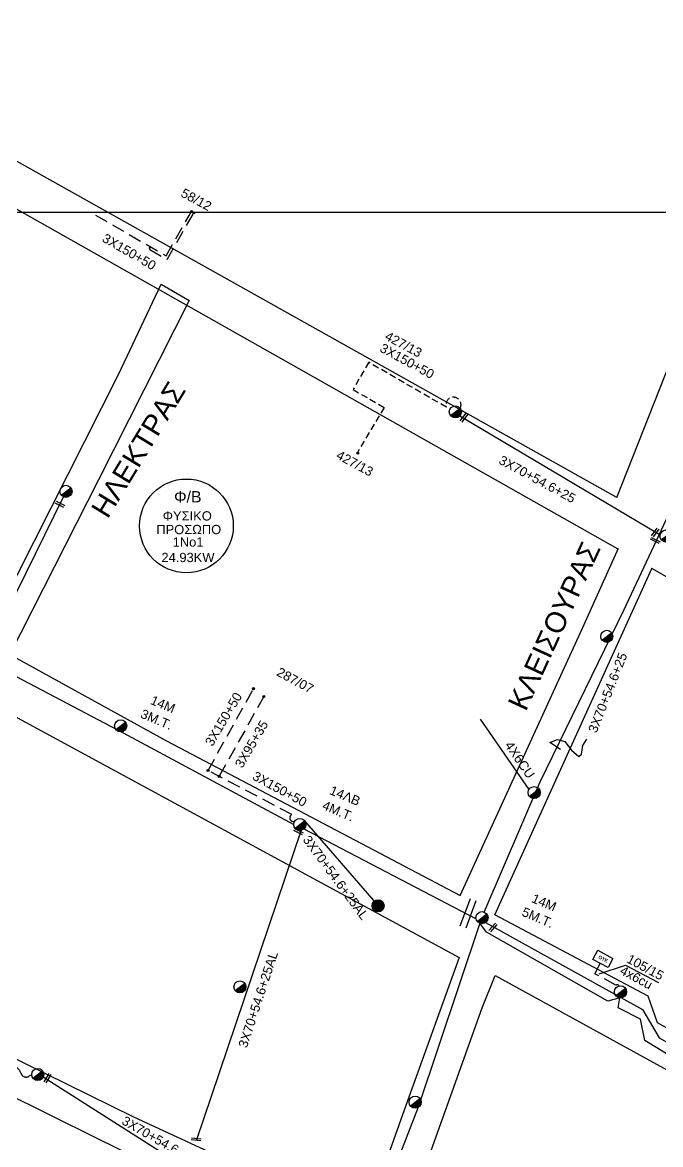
# Model space of a CAD drawing. Header units: millimetres. Extents: x 6950 to 9601, y 853 to 1951.
# Drawn here: x 8280.8 to 8405.1, y 1732.5 to 1951.1 of the extents above; entities that cross this region are included whole.
import ezdxf
from ezdxf.enums import TextEntityAlignment as Align

# ---------------------------------------------------------------- set-up
doc = ezdxf.new("R2010")
doc.units = ezdxf.units.MM
doc.linetypes.add('DASHED', pattern=[19.05, 12.7, -6.35])
for name, color, linetype in [('Pillar OTE', 7, 'Continuous'), ('Άγνωστα', 7, 'Continuous'), ('Επιγραφές - Σχήματα', 7, 'Continuous'), ('Καλώδια ΧΤ   3x150AL+50CU', 7, 'DASHED'), ('Καλώδια ΧΤ   3x150AL+50XLPE', 7, 'DASHED'), ('Καλώδια ΧΤ   4x6CU', 7, 'DASHED'), ('Μηχανική τομή', 7, 'Continuous'), ('Στύλος Ξύλινος', 7, 'Continuous'), ('Στύλος Ξύλινος @ 1', 7, 'Continuous'), ('Στύλος ΦΜ', 7, 'Continuous'), ('Στύλος ΦΜ @ 1', 7, 'Continuous'), ('Συνδέσεις', 7, 'Continuous'), ('Συνεστραμμένα ΧΤ   3x70+54.6+25 AL', 7, 'SYN_LINE'), ('Τομή', 7, 'Continuous'), ('Υπόβαθρο ΔΕΗ', 7, 'Continuous'), ('Υπόγεια καλώδια Παροχών ΧΤ   4x50AL', 7, 'DASHED'), ('Υπόγεια καλώδια Παροχών ΧΤ   4x6', 7, 'DASHED')]:
    doc.layers.add(name, color=color, linetype=linetype)
doc.styles.add('ar', font='ARIAL.TTF')
doc.styles.add('arial', font='ARIAL.TTF')
doc.styles.get("Standard").update_dxf_attribs({"font": 'ARIAL.TTF'})
doc.linetypes.add('SYN_LINE', pattern='A,0.5,-0.0001,["/\\/\\/\\/",Standard,S=0.1,R=0,X=0,Y=-0.05],-0.25', length=0.7501)
doc.dimstyles.new('ISO-25', dxfattribs={"dimtxt": 2.5, "dimasz": 2.5, "dimexe": 1.25, "dimexo": 0.625, "dimtad": 1, "dimtxsty": 'Standard', "dimcen": 2.5, "dimadec": 0, "dimazin": 0, "dimtfac": 1, "dimtmove": 0, "dimatfit": 3, "dimfxl": 1, "dimarcsym": 0})

# ---------------------------------------------------------------- blocks, each defined once
blk = doc.blocks.new('ΤΟΜΗ')
at = {"layer": 'Τομή', "ltscale": 40}
for p, q in [((-5.68, 0), (5.68, 0)), ((5.68, -2.33), (-5.68, -2.33))]:
    blk.add_line(p, q, dxfattribs=at)
blk = doc.blocks.new('ΜΗΧΑΝΙΚΗ ΤΟΜΗ')
at = {"layer": 'Μηχανική τομή', "ltscale": 40}
for p, q in [((-1.89, 0.78), (1.89, 0.78)), ((1.89, 0), (-1.89, 0))]:
    blk.add_line(p, q, dxfattribs=at)
blk = doc.blocks.new('ΥΠΑΡΧΩΝ ΤΣΙΜΕΝΤΕΝΙΟΣ ΣΤΥΛΟΣ')
at = {"layer": 'Στύλος ΦΜ'}
blk.add_hatch(color=7, dxfattribs=at).paths.add_polyline_path([(-1.29, -2.28, 0.574793), (2.62, 0, 0.268822), (1.3, 2.27)])
at = {"layer": 'Στύλος ΦΜ', "color": 7}
blk.add_line((-1.29, -2.28), (1.3, 2.27), dxfattribs=at)
blk.add_circle((0, 0), 2.62, dxfattribs=at)
at = {"layer": 'Στύλος ΦΜ', "flags": 4}
for tag, p in [('ΑΡΙΘΜΟΣ', (-4.68, 8.05)), ('ΤΥΠΟΣ', (-4.91, 3.03))]:
    blk.add_attdef(tag, p, '', height=4, dxfattribs=at)
blk = doc.blocks.new('ΥΠΑΡΧΩΝ ΞΥΛΙΝΟΣ ΣΤΥΛΟΣ')
at = {"layer": 'Στύλος Ξύλινος'}
h = blk.add_hatch(color=7, dxfattribs=at)
h.paths.add_polyline_path([(-2.62, 0, 0.270008), (-1.29, -2.28), (1.3, 2.27, 0.576266)])
h.paths.add_polyline_path([(-1.29, -2.28, 0.574793), (2.62, 0, 0.268822), (1.3, 2.27)])
at = {"layer": 'Στύλος Ξύλινος', "color": 7}
blk.add_line((-1.29, -2.28), (1.3, 2.27), dxfattribs=at)
blk.add_circle((0, 0), 2.62, dxfattribs=at)
at = {"layer": 'Στύλος Ξύλινος', "flags": 4}
for tag, p in [('ΑΡΙΘΜΟΣ', (-4.91, 8.6)), ('ΤΥΠΟΣ', (-4.85, 3.39))]:
    blk.add_attdef(tag, p, '', height=4, dxfattribs=at)
blk = doc.blocks.new('_ΣΥΝΔΕΣΗ')
at = {"layer": 'Συνδέσεις', "linetype": 'SYN_LINE', "ltscale": 40}
blk.add_hatch(color=256, dxfattribs=at).paths.add_polyline_path([(0.5, -0.01, 1), (-0.5, -0.01, 1)])
at = {"layer": 'Συνδέσεις'}
blk.add_circle((0, -0.01), 0.5, dxfattribs=at)
blk = doc.blocks.new('PILLAR ΟΤΕ')
at = {"layer": 'Pillar OTE', "ltscale": 40}
blk.add_lwpolyline([(-3.31, 2.02), (3.39, 2.02), (3.39, -1.99), (-3.31, -1.99)], close=True, dxfattribs=at)
at = {"layer": 'Pillar OTE', "insert": (-1.81, 0.71), "char_height": 1.3575, "width": 109.961, "attachment_point": 1}
blk.add_mtext('{\\fArial|b1|i0|c161|p34;OTE}', dxfattribs=at)

msp = doc.modelspace()

# ---------------------------------------------------------------- hatches: boundary and pattern name
at = {"layer": 'Pillar OTE', "ltscale": 40}
h = msp.add_hatch(color=256, dxfattribs=at)
h.dxf.hatch_style = 1
h.paths.add_polyline_path([(8305.58, 1907.47), (8305.54, 1907.05), (8305.89, 1907.29)])

# ---------------------------------------------------------------- linework, layer by layer
msp.add_lwpolyline([(8305.89, 1907.29), (8305.54, 1907.05), (8305.58, 1907.47), (8305.89, 1907.29)], dxfattribs=at)
at = {"layer": 'Άγνωστα', "color": 2, "linetype": 'DASHED', "ltscale": 0.2}
for points in [[(8316.93, 1805.4), (8325.79, 1821.31)], [(8327.79, 1819.78), (8319.11, 1804.25)]]:
    msp.add_lwpolyline(points, dxfattribs=at)
msp.add_lwpolyline([(8333.73, 1795.34), (8333.27, 1795.5, -0.620666), (8333.25, 1796.81), (8316.94, 1805.39)], format="xyb", dxfattribs=at)
at = {"layer": 'Άγνωστα', "color": 151, "linetype": 'DASHED', "ltscale": 0.2}
msp.add_lwpolyline([(8282.58, 1746.14), (8282.05, 1745.82, -0.471505), (8280.51, 1746.38, 0.189205), (8279.3, 1747.77), (8268.35, 1752.71), (8275.07, 1767.58)], format="xyb", dxfattribs=at)
at = {"layer": 'Επιγραφές - Σχήματα'}
msp.add_lwpolyline([(6992.76, 898.14), (9488.75, 898.14), (9488.75, 1914.05), (6992.76, 1914.05)], close=True, dxfattribs=at)
at = {"layer": 'Επιγραφές - Σχήματα', "linetype": 'Continuous', "ltscale": 20}
msp.add_lwpolyline([(8385.58, 1809.46), (8383.54, 1810.82), (8385, 1811.4), (8386.46, 1811.01), (8387.72, 1809.36), (8389.18, 1808.1), (8389.66, 1808.59), (8389.95, 1810.24), (8390.73, 1811.5)], dxfattribs=at)
at = {"layer": 'Επιγραφές - Σχήματα', "color": 202}
msp.add_circle((8312.73, 1853.02), 9.13, dxfattribs=at)
at = {"layer": 'Καλώδια ΧΤ   3x150AL+50CU', "color": 7, "linetype": 'Continuous', "ltscale": 0.1}
for p, q in [((8396.58, 1858.55), (8272.46, 1928.03)), ((8455.22, 1814.75), (8403.42, 1844.74))]:
    msp.add_line(p, q, dxfattribs=at)
at = {"layer": 'Καλώδια ΧΤ   3x150AL+50CU', "color": 7, "ltscale": 0.1}
msp.add_line((8403.4, 1844.75), (8403.36, 1844.77), dxfattribs=at)
at = {"layer": 'Καλώδια ΧΤ   3x150AL+50CU', "color": 6, "linetype": 'DASHED', "ltscale": 0.1}
for points in [[(8348.24, 1884.88), (8345.18, 1879.59), (8351.24, 1876.09), (8345.96, 1867.21)], [(8363.36, 1876.13), (8348.24, 1884.88)]]:
    msp.add_lwpolyline(points, dxfattribs=at)
msp.add_arc((8364.75, 1876.6), 1.47, 332.6193, 198.7815, dxfattribs=at)
at = {"layer": 'Καλώδια ΧΤ   3x150AL+50XLPE', "color": 30, "linetype": 'DASHED', "ltscale": 0.2}
msp.add_lwpolyline([(8294.99, 1913.55), (8308.76, 1905.64), (8313.7, 1914.23)], dxfattribs=at)
msp.add_lwpolyline([(8305.54, 1907.05, 0.60804), (8305.63, 1906.84), (8308.95, 1904.93), (8314.15, 1913.97)], format="xyb", dxfattribs=at)
at = {"layer": 'Συνεστραμμένα ΧΤ   3x70+54.6+25 AL', "color": 6, "linetype": 'SYN_LINE', "ltscale": 20}
msp.add_line((8404.83, 1851.33), (8365.97, 1874.36), dxfattribs=at)
for points in [[(8370.76, 1777.8), (8381.66, 1803.18), (8398.01, 1836.72), (8408.63, 1859.47), (8424.63, 1899.66)], [(8379.47, 1801.69), (8370.04, 1815.38), (8370.04, 1815.38)], [(8370.99, 1775.76), (8401.59, 1758.86), (8404.84, 1753.29), (8424.43, 1742.21)]]:
    msp.add_lwpolyline(points, dxfattribs=at)
at = {"layer": 'Συνεστραμμένα ΧΤ   3x70+54.6+25 AL', "color": 2, "linetype": 'SYN_LINE', "ltscale": 20}
for points in [[(8274.14, 1829.06), (8288.8, 1858.65)], [(8231.52, 1851.8), (8253.61, 1838.22), (8278.45, 1824.28), (8300.41, 1812.73), (8333.64, 1794.88)], [(8335.58, 1793.99), (8369.15, 1776.46)]]:
    msp.add_lwpolyline(points, dxfattribs=at)
at = {"layer": 'Συνεστραμμένα ΧΤ   3x70+54.6+25 AL', "color": 2, "ltscale": 20}
for points in [[(8335.75, 1795.6), (8349.6, 1779.55)], [(8335.11, 1793.74), (8317.54, 1741.89), (8314.67, 1733.44)]]:
    msp.add_lwpolyline(points, dxfattribs=at)
at = {"layer": 'Συνεστραμμένα ΧΤ   3x70+54.6+25 AL', "color": 151, "linetype": 'SYN_LINE', "ltscale": 15}
msp.add_lwpolyline([(8369.88, 1775.62), (8357.9, 1739.79), (8345.72, 1708.47), (8332.12, 1672.01), (8330.49, 1670.2), (8328.25, 1658.79)], dxfattribs=at)
at = {"layer": 'Συνεστραμμένα ΧΤ   3x70+54.6+25 AL', "color": 151, "linetype": 'SYN_LINE', "ltscale": 20}
for points in [[(8423.91, 1740.24), (8423.91, 1740.24), (8422.48, 1740.25), (8402.02, 1752.78), (8401.16, 1756.94), (8396.84, 1759.17), (8397.13, 1761.11), (8394.81, 1760.49), (8371.17, 1773.89), (8369.88, 1775.62)], [(8284.84, 1745.71), (8313.05, 1727.72), (8315.6, 1725.64), (8345.25, 1711.64)]]:
    msp.add_lwpolyline(points, dxfattribs=at)
at = {"layer": 'Υπόβαθρο ΔΕΗ'}
for points in [[(8396.58, 1858.55), (8433.11, 1951.07), (8433.11, 1951.07), (8433.11, 1951.07)], [(8396.84, 1848.5), (8275.21, 1917.2), (8259.84, 1886.73), (8244.65, 1859.35), (8239.29, 1849.71), (8273.21, 1830.58), (8299.51, 1882.52), (8307.82, 1900.1), (8313.29, 1896.93), (8295.63, 1862), (8278.31, 1827.96), (8308.83, 1811.16), (8350.4, 1789.28), (8366.03, 1781.03), (8390.23, 1833.81), (8396.88, 1848.65)], [(8372.83, 1777.25), (8389.11, 1813.23), (8403.47, 1844.84)], [(8273.89, 1818.83), (8275.23, 1818.08), (8314.17, 1796.98), (8336.62, 1784.83), (8365.86, 1768.99), (8355.49, 1740.16), (8347.26, 1717.18), (8302.38, 1737.95), (8255.37, 1761.06), (8246.48, 1765.38)], [(8454.87, 1814.72), (8455, 1814.64), (8421.05, 1747.01), (8404.51, 1756.24), (8402.69, 1761.4), (8372.83, 1777.25)], [(8210.81, 1775.12), (8238.77, 1761.26), (8267.76, 1747.38), (8295.29, 1733.79), (8328.72, 1717.33), (8344.71, 1709.99), (8336.65, 1687.45), (8332.25, 1674.34), (8299.04, 1689.99), (8268.86, 1703.63), (8218.03, 1727.05), (8196.49, 1736.81), (8210.81, 1775.12)], [(8398.29, 1767.45), (8404.66, 1764.09)], [(8336.51, 1664.17), (8356.5, 1720.47), (8370.37, 1759.18), (8372.89, 1765.47), (8418.87, 1740.23), (8389.26, 1682.02), (8336.51, 1664.17)]]:
    msp.add_lwpolyline(points, dxfattribs=at)
at = {"layer": 'Υπόγεια καλώδια Παροχών ΧΤ   4x6', "color": 6, "linetype": 'DASHED', "ltscale": 0.2}
msp.add_lwpolyline([(8397.04, 1763.43, 0.390451), (8396.41, 1763.6), (8392.27, 1765.8), (8393.32, 1767.79)], format="xyb", dxfattribs=at)

# ---------------------------------------------------------------- block references
at = {"layer": 'Pillar OTE', "xscale": 0.5, "yscale": 0.5, "zscale": 0.5, "rotation": 332.034290166269}
msp.add_blockref('PILLAR ΟΤΕ', (8393.84, 1768.7), dxfattribs=at)
at = {"layer": 'Μηχανική τομή'}
for p, xscale, yscale, zscale, rotation in [((8366.94, 1873.99), 0.4999999999999997, 0.4999999999999997, 0.4999999999999997, 52.89954206638961), ((8288.2, 1857.4), 0.4999999999999997, 0.4999999999999997, 0.4999999999999997, 153.5981061758948), ((8404.2, 1851.61), 0.4999999999999997, 0.4999999999999997, 0.4999999999999997, 52.89954206638961), ((8404.14, 1850.35), 0.4999999999999997, 0.4999999999999997, 0.4999999999999997, 153.5981061758948), ((8334.64, 1793.64), 0.4999999999999997, 0.4999999999999997, 0.4999999999999997, 153.5981061758948), ((8372.58, 1774.69), 0.4999999999999998, 0.4999999999999998, 0.4999999999999998, 48.14200631588049), ((8285.5, 1745.55), 0.4999999999999998, 0.4999999999999998, 0.4999999999999998, 239.889233486939), ((8314.65, 1733.76), 0.4999999999999999, 0.4999999999999999, 0.4999999999999999, 174.8667646448354)]:
    msp.add_blockref('ΜΗΧΑΝΙΚΗ ΤΟΜΗ', p, dxfattribs=dict(at, xscale=xscale, yscale=yscale, zscale=zscale, rotation=rotation))
at = {"layer": 'Στύλος Ξύλινος @ 1', "ltscale": 40, "xscale": 0.449999999999818, "yscale": 0.449999999999818, "zscale": 0.449999999999818, "rotation": 325.8394331313655}
msp.add_blockref('ΥΠΑΡΧΩΝ ΞΥΛΙΝΟΣ ΣΤΥΛΟΣ', (8350.06, 1779.01), dxfattribs=at)
at = {"layer": 'Στύλος ΦΜ @ 1', "ltscale": 40, "xscale": 0.4499999999998182, "yscale": 0.4499999999998182, "zscale": 0.4499999999998182, "rotation": 337.1517464580141}
for p in [(8365.12, 1875.21), (8289.26, 1859.74), (8406.15, 1851.04), (8394.61, 1831.5), (8380.48, 1801.08), (8323.15, 1763.23), (8397.3, 1762.28), (8283.76, 1746.17), (8357.28, 1740.79)]:
    msp.add_blockref('ΥΠΑΡΧΩΝ ΤΣΙΜΕΝΤΕΝΙΟΣ ΣΤΥΛΟΣ', p, dxfattribs=at)
at = {"layer": 'Στύλος ΦΜ @ 1', "ltscale": 40}
ref = msp.add_blockref('ΥΠΑΡΧΩΝ ΤΣΙΜΕΝΤΕΝΙΟΣ ΣΤΥΛΟΣ', (8299.92, 1814.09), dxfattribs=dict(at, xscale=0.4499999999998182, yscale=0.4499999999998182, zscale=0.4499999999998182, rotation=337.1517464580141))
ref.add_attrib('ΤΥΠΟΣ', '14M', (8305.55, 1818.4), dxfattribs={"layer": 'Στύλος ΦΜ', "height": 1.8, "rotation": 337.1517, "flags": 4})
ref.add_attrib('ΑΡΙΘΜΟΣ', '3M.T.', (8303.62, 1815.74), dxfattribs={"layer": 'Στύλος ΦΜ', "height": 1.8, "rotation": 337.1517, "flags": 4})
ref = msp.add_blockref('ΥΠΑΡΧΩΝ ΤΣΙΜΕΝΤΕΝΙΟΣ ΣΤΥΛΟΣ', (8334.82, 1794.88), dxfattribs=dict(at, xscale=0.4499999999998182, yscale=0.4499999999998182, zscale=0.4499999999998182, rotation=337.1517464580141))
ref.add_attrib('ΤΥΠΟΣ', '14ΛΒ', (8340.45, 1800.84), dxfattribs={"layer": 'Στύλος ΦΜ', "height": 1.8, "rotation": 337.1517, "flags": 4})
ref.add_attrib('ΑΡΙΘΜΟΣ', '4M.T.', (8339.01, 1797.91), dxfattribs={"layer": 'Στύλος ΦΜ', "height": 1.8, "rotation": 337.1517, "flags": 4})
ref = msp.add_blockref('ΥΠΑΡΧΩΝ ΤΣΙΜΕΝΤΕΝΙΟΣ ΣΤΥΛΟΣ', (8370.3, 1776.72), dxfattribs=dict(at, xscale=0.4499999999998182, yscale=0.4499999999998182, zscale=0.4499999999998182, rotation=337.1517464580141))
ref.add_attrib('ΤΥΠΟΣ', '14M', (8379.81, 1779.8), dxfattribs={"layer": 'Στύλος ΦΜ', "height": 1.8, "rotation": 337.1517, "flags": 4})
ref.add_attrib('ΑΡΙΘΜΟΣ', '5M.T.', (8377.89, 1777.16), dxfattribs={"layer": 'Στύλος ΦΜ', "height": 1.8, "rotation": 337.1517, "flags": 4})
at = {"layer": 'Συνδέσεις', "xscale": 0.4, "yscale": 0.4, "zscale": 0.25}
for p in [(8313.7, 1914.23), (8314.15, 1913.97), (8346.1, 1867.18), (8325.79, 1821.32), (8325.79, 1821.32), (8327.79, 1819.78), (8327.79, 1819.78), (8316.94, 1805.39), (8319.11, 1804.25)]:
    msp.add_blockref('_ΣΥΝΔΕΣΗ', p, dxfattribs=at)
at = {"layer": 'Τομή', "xscale": 0.4999999999999997, "yscale": 0.4999999999999997, "zscale": 0.4999999999999997, "rotation": 249.586509754993}
msp.add_blockref('ΤΟΜΗ', (8368.14, 1777.36), dxfattribs=at)

# ---------------------------------------------------------------- texts
at = {"ltscale": 40, "char_height": 4, "width": 94.4586, "attachment_point": 1, "style": 'arial'}
for s, insert, rotation in [('ΗΛΕΚΤΡΑΣ', (8293.96, 1856.32), 58.665), ('ΚΛΕΙΣΟΥΡΑΣ', (8375.2, 1818.4), 65.3367)]:
    msp.add_mtext(s, dxfattribs=dict(at, insert=insert, rotation=rotation))
at = {"layer": 'Άγνωστα', "ltscale": 40, "char_height": 1.8, "width": 34.5395, "attachment_point": 1, "style": 'arial'}
for s, insert, rotation in [('58/12', (8312.32, 1918.86), 331.5803), ('3X150+50', (8297.04, 1910.07), 330), ('427/13', (8352.07, 1890.99), 331.5803), ('3X150+50', (8351.08, 1888.66), 331.5803), ('427/13', (8342.58, 1867.83), 331.5803), ('3X70+54.6+25', (8374.26, 1866.83), 331.5803), ('3X70+54.6+25', (8390.93, 1813.21), 68.4285), ('287/07', (8330.98, 1825.56), 331.5803), ('3X150+50', (8316.24, 1810.87), 59.4083), ('3X95+35', (8322.05, 1806.62), 59.4083), ('3X150+50', (8326.27, 1805.32), 331.5803), ('3X70+54.6+25', (8300.85, 1738.19), 330.1282)]:
    msp.add_mtext(s, dxfattribs=dict(at, insert=insert, rotation=rotation))
at = {"layer": 'Επιγραφές - Σχήματα', "color": 1, "style": 'ar'}
for s, height, p in [('Φ/Β', 2.2, (8312.99, 1858.73)), ('ΦΥΣΙΚΟ ', 1.8, (8313.24, 1854.97)), ('1No1', 1.8, (8313.04, 1849.86)), ('24.93KW', 1.8, (8313.03, 1846.87))]:
    msp.add_text(s, height=height, dxfattribs=at).set_placement(p, align=Align.MIDDLE)
at = {"layer": 'Επιγραφές - Σχήματα', "color": 1, "insert": (8306.85, 1853.21), "char_height": 1.8, "width": 12.958, "attachment_point": 1}
msp.add_mtext('ΠΡΟΣΩΠΟ', dxfattribs=at)
at = {"layer": 'Καλώδια ΧΤ   4x6CU', "ltscale": 40, "insert": (8376.14, 1811.32), "char_height": 1.8, "width": 34.5395, "attachment_point": 1, "rotation": 304.3976, "style": 'arial'}
msp.add_mtext('4X6CU', dxfattribs=at)
at = {"layer": 'Συνεστραμμένα ΧΤ   3x70+54.6+25 AL', "ltscale": 20, "char_height": 1.8, "width": 34.5395, "attachment_point": 1, "style": 'arial'}
for insert, rotation in [((8336.74, 1792.95), 306.382), ((8322.78, 1751.77), 71.8101)]:
    msp.add_mtext('3X70+54.6+25AL', dxfattribs=dict(at, insert=insert, rotation=rotation))
at = {"layer": 'Υπόγεια καλώδια Παροχών ΧΤ   4x50AL', "color": 7, "ltscale": 0.2, "char_height": 1.8, "attachment_point": 1, "rotation": 331.6258}
for s, insert in [('105/15', (8399.17, 1769.69)), ('4x6cu', (8397.85, 1767.45))]:
    msp.add_mtext_dynamic_manual_height_columns(s, width=1.8, gutter_width=12.5, heights=[0.118], dxfattribs=dict(at, insert=insert))

# ---------------------------------------------------------------- leaders
at = {"layer": 'Επιγραφές - Σχήματα', "ltscale": 40}
msp.add_leader([(8393.14, 1765.75), (8398.29, 1767.45)], dimstyle='ISO-25', override={"dimasz": 1, "dimtad": 0}, dxfattribs=at)

doc.saveas('drawing.dxf')
